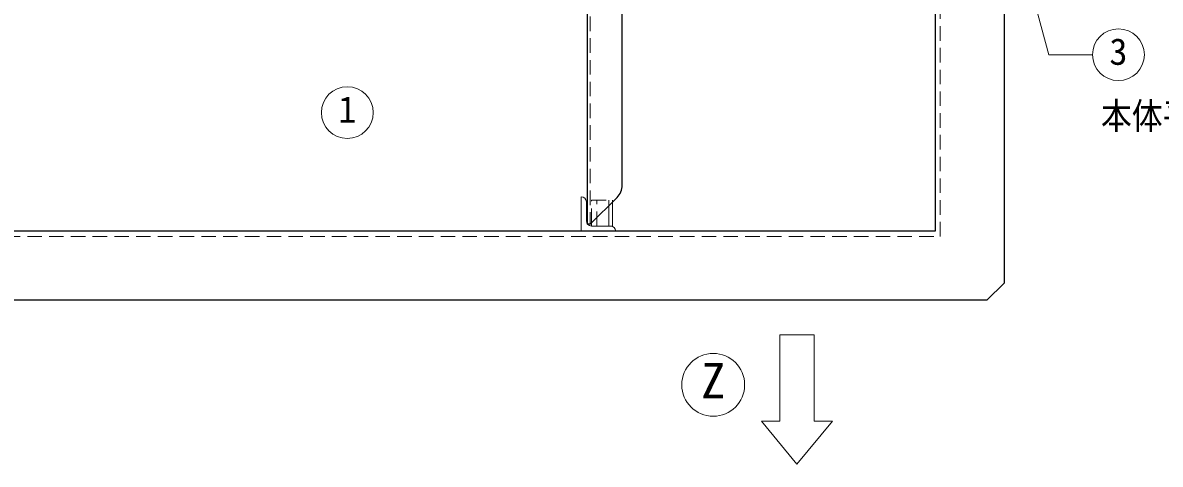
# Model space of a CAD drawing. Units: millimetres at full size, sheet at 1:7; details may follow other scales. Extents: x -1487 to 1348, y -983 to 984.
# Drawn here: x -308 to 351, y 224 to 479 of the extents above; entities that cross this region are included whole.
import ezdxf
from ezdxf.enums import TextEntityAlignment as Align

# ---------------------------------------------------------------- set-up
doc = ezdxf.new("R2010")
doc.units = ezdxf.units.MM
doc.header["$LTSCALE"] = 7
doc.linetypes.add('DASHED1', pattern=[1.8, 1.2, -0.6])
doc.layers.add('0-A', color=4, linetype='Continuous', lineweight=9)
doc.styles.add('ＭＳ ゴシック', font='')
doc.styles.get('ＭＳ ゴシック').set_extended_font_data('MS Gothic')

msp = doc.modelspace()

# ---------------------------------------------------------------- linework, layer by layer
at = {"layer": '0-A', "color": 5, "lineweight": 25}
for p, q in [((18.893, 362.529), (18.893, 558.513)), ((38.893, 385.171), (38.893, 558.513)), ((220.143, 558.513), (220.143, 358.513)), ((260.143, 558.513), (260.143, 328.513)), ((220.143, 358.513), (-579.857, 358.513)), ((260.143, 328.513), (250.143, 318.513)), ((250.143, 318.513), (-609.857, 318.513))]:
    msp.add_line(p, q, dxfattribs=at)
at = {"layer": '0-A', "color": 7, "linetype": 'DASHED1', "lineweight": 18}
for p, q in [((20.393, 558.513), (20.393, 362.529)), ((223.143, 355.513), (223.143, 558.513)), ((-582.857, 355.513), (223.143, 355.513))]:
    msp.add_line(p, q, dxfattribs=at)
at = {"layer": '0-A', "color": 7, "lineweight": 18}
for p, q in [((272.048, 512.859), (286.001, 460.784)), ((311.373, 460.784), (286.001, 460.784)), ((15.143, 378.513), (15.143, 358.513)), ((18.143, 364.513), (18.143, 375.513)), ((31.141, 361.513), (31.141, 373.277)), ((33.298, 375.434), (33.298, 361.513)), ((21.143, 361.513), (21.143, 363.279)), ((33.298, 361.513), (21.143, 361.513))]:
    msp.add_line(p, q, dxfattribs=at)
at = {"layer": '0-A', "linetype": 'DASHED1'}
for p, q in [((21.143, 363.279), (21.143, 376.513)), ((24.143, 361.513), (24.143, 376.513)), ((31.141, 373.277), (31.141, 376.513))]:
    msp.add_line(p, q, dxfattribs=at)
at = {"layer": '0-A'}
for p, q in [((130.143, 298.513), (150.143, 298.513)), ((130.143, 298.513), (130.143, 248.513)), ((150.143, 248.513), (150.143, 298.513)), ((130.143, 248.513), (119.643, 248.513)), ((140.143, 223.513), (119.643, 248.513)), ((140.143, 223.513), (160.643, 248.513)), ((150.143, 248.513), (160.643, 248.513))]:
    msp.add_line(p, q, dxfattribs=at)
at = {"layer": '0-A', "color": 5, "lineweight": 25}
msp.add_lwpolyline([(35.964, 378.1), (20.393, 362.529), (18.893, 362.529)], dxfattribs=at)
at = {"layer": '0-A', "linetype": 'DASHED1'}
msp.add_lwpolyline([(21.143, 376.513), (33.298, 376.513), (33.298, 375.434)], dxfattribs=at)
at = {"layer": '0-A', "color": 7, "lineweight": 18}
for centre, radius in [((326.373, 460.784), 15), ((-120.344, 427.234), 15), ((91.643, 269.513), 18.2)]:
    msp.add_circle(centre, radius, dxfattribs=at)
at = {"layer": '0-A', "color": 5, "lineweight": 25}
msp.add_arc((28.893, 385.171), 10, 315, 360, dxfattribs=at)
at = {"layer": '0-A', "color": 7, "lineweight": 18}
for centre, start, end in [((15.143, 375.513), 0, 90), ((21.143, 364.513), 180, 270), ((32.143, 358.513), 0, 90)]:
    msp.add_arc(centre, 3, start, end, dxfattribs=at)

# ---------------------------------------------------------------- texts
at = {"layer": '0-A', "color": 7, "style": 'ＭＳ ゴシック'}
for s, height, p in [('3', 15.4, (321.123, 450.284)), ('1', 15.4, (-125.594, 416.734)), ('Z', 20.53, (84.643, 255.513))]:
    msp.add_text(s, height=height, dxfattribs=at).set_placement(p, align=Align.BOTTOM_LEFT)
at = {"layer": '0-A', "color": 7, "style": 'ＭＳ ゴシック', "width": 0.85}
msp.add_text('本体平面図', height=15.4, dxfattribs=at).set_placement((316.259, 413.013), align=Align.BOTTOM_LEFT)

doc.saveas('drawing.dxf')
